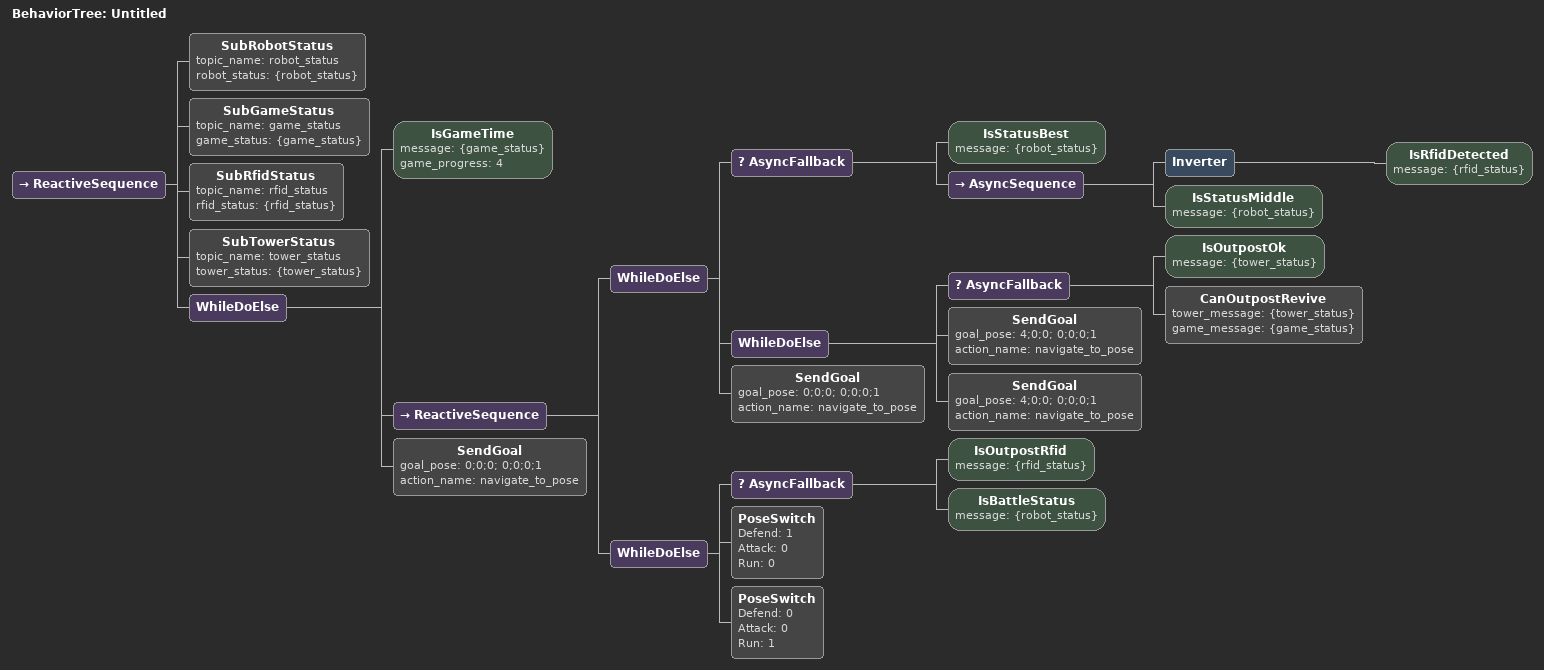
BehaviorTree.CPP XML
<?xml version="1.0" encoding="UTF-8"?>
<root BTCPP_format="4">
  <BehaviorTree ID="Untitled">
    <ReactiveSequence>
      <SubRobotStatus topic_name="robot_status"
                      robot_status="{robot_status}"/>
      <SubGameStatus topic_name="game_status"
                     game_status="{game_status}"/>
      <SubRfidStatus topic_name="rfid_status"
                     rfid_status="{rfid_status}"/>
      <SubTowerStatus topic_name="tower_status"
                      tower_status="{tower_status}"/>
      <WhileDoElse>
        <IsGameTime message="{game_status}"
                    game_progress="4"/>
        <ReactiveSequence>
          <WhileDoElse>
            <AsyncFallback>
              <IsStatusBest message="{robot_status}"/>
              <AsyncSequence>
                <Inverter>
                  <IsRfidDetected message="{rfid_status}"/>
                </Inverter>
                <IsStatusMiddle message="{robot_status}"/>
              </AsyncSequence>
            </AsyncFallback>
            <WhileDoElse>
              <AsyncFallback>
                <IsOutpostOk message="{tower_status}"/>
                <CanOutpostRevive tower_message="{tower_status}"
                                  game_message="{game_status}"/>
              </AsyncFallback>
              <SendGoal goal_pose="4;0;0; 0;0;0;1"
                        action_name="navigate_to_pose"/>
              <SendGoal goal_pose="4;0;0; 0;0;0;1"
                        action_name="navigate_to_pose"/>
            </WhileDoElse>
            <SendGoal goal_pose="0;0;0; 0;0;0;1"
                      action_name="navigate_to_pose"/>
          </WhileDoElse>
          <WhileDoElse>
            <AsyncFallback>
              <IsOutpostRfid message="{rfid_status}"/>
              <IsBattleStatus message="{robot_status}"/>
            </AsyncFallback>
            <PoseSwitch Defend="1"
                        Attack="0"
                        Run="0"/>
            <PoseSwitch Defend="0"
                        Attack="0"
                        Run="1"/>
          </WhileDoElse>
        </ReactiveSequence>
        <SendGoal goal_pose="0;0;0; 0;0;0;1"
                  action_name="navigate_to_pose"/>
      </WhileDoElse>
    </ReactiveSequence>
  </BehaviorTree>

</root>
